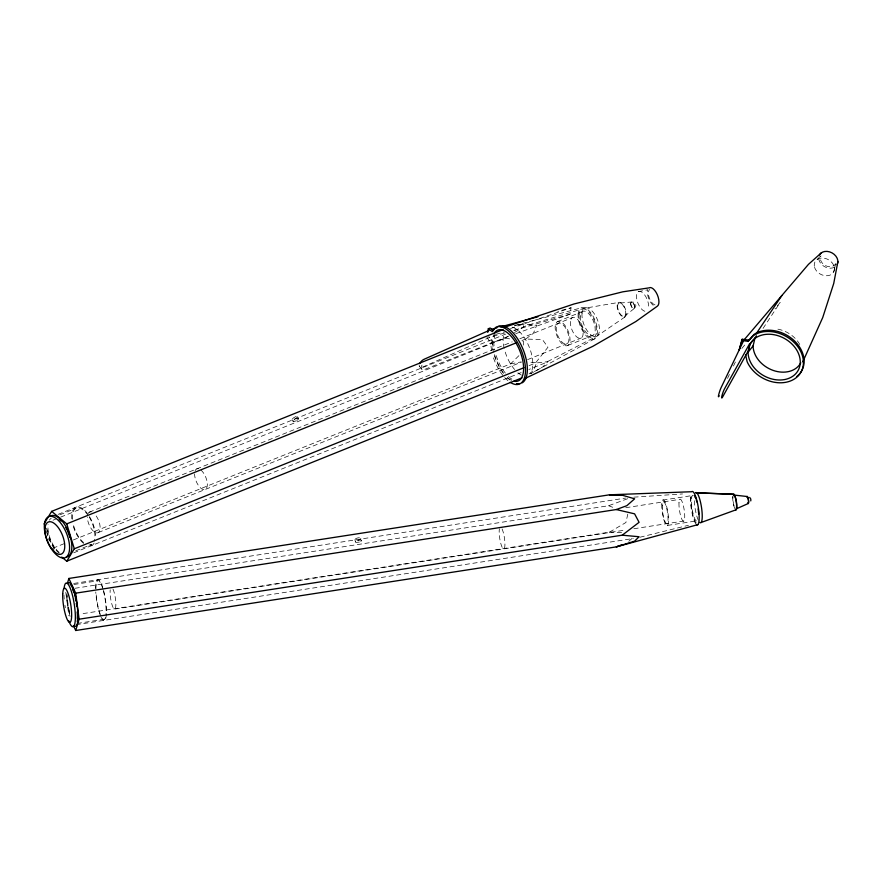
<?xml version="1.0" encoding="UTF-8"?>
<svg xmlns="http://www.w3.org/2000/svg" width="882" height="882" viewBox="0 0 882 882"><rect width="100%" height="100%" fill="white"/><g stroke="black" fill="none" stroke-linecap="round" stroke-linejoin="round"><path stroke-width="0.66" stroke-dasharray="4.41 3.31" d="M523.511 345.116L523.588 341.455L520.964 340.97M493.457 352.127A27.408 12.8 68.1 0 1 492.255 342.58L493.457 335.006M495 333.826L493.777 341.555A27.981 13.076 68.1 0 0 494.725 350.055M504.173 348.28A26.03 12.161 68.1 0 1 503.038 339.206L503.986 333.209M515.761 333.672L570.07 314.179L571.084 307.763L557.81 311.368M627.786 514.162L625.922 522.497L609.473 532.155L81.133 613.894M833.699 271.943L835.662 263.762A8.368 6.505 29.1 0 1 825.254 265.526A8.368 6.505 29.1 0 1 820.933 255.791M834.471 268.767L835.673 263.762M727.507 378.422L730.483 372.215M733.46 366.019L735.842 361.058M763.073 328.391L780.162 302.471L774.947 308.744M529.068 365.633L535.451 363.064L547.965 347.221L542.54 339.735L525.771 338.997L521.946 340.54M741.883 348.445L746.238 343.219M817.184 259.429L820.844 255.736M73.327 539.971L510.667 363.836L519.476 355.104M628.789 541.305L632.692 537.866M624.588 316.263L634.136 308.579M525.771 338.997L533.401 333.297L536.686 325.304L522.563 324.333L514.636 325.778M529.046 373.891L533.401 370.638L536.686 362.645L527.701 362.017M624.919 317.002L596.905 336.174L544.194 363.318L528.858 369.492M60.704 517.095L505.243 338.06L508.682 335.998M514.415 332.558L523.588 327.046L523.39 323.881L514.482 325.712M633.993 308.259C637.84 306.693 635.139 300.564 631.38 302.361M594.611 338.853L530.6 373.703L542.54 367.066L547.965 361.642L535.451 363.064M504.603 332.999L490.205 337.133L422.996 366.945A5.457 2.867 -44.1 0 1 419.237 365.016M58.113 514.36L505.64 334.113M514.581 330.507L527.359 325.37L584.523 308.259L618.469 302.471M59.767 514.856L75.632 508.462M491.539 350.474L490.601 343.021L492.465 342.271L488.826 336.494M53.041 520.182L55.599 519.156M557.325 321.676L582.495 311.533M89.247 512.199L512.177 341.863M519.851 338.765L572.264 317.663M52.931 548.196L66.955 542.54M98.266 532.541L521.207 362.204M527.59 359.624L581.282 338.004M567.854 345.413L593.024 335.27M75.731 550.842L91.596 544.448A19.724 9.217 68.1 0 1 87.935 544.911M73.724 552.805L521.196 372.579M74.981 588.283L608.558 505.739L628.05 498.562M508.01 336.45L425.058 369.238A5.457 2.966 -42 0 1 421.298 368.522A5.457 2.966 -42 0 1 422.93 363.913M510.48 328.523L571.084 307.763M492.255 342.58L503.038 339.206M513.776 330.364L570.07 314.179M495.838 334.344L504.173 332.007M514.647 325.447L580.918 307.961M639.99 537.215L688.434 525.297M638.259 291.633L647.223 289.913M510.667 363.836L521.24 361.907M73.713 583.454L625.68 498.065M73.912 584.501L97.428 580.863M662.768 500.116L692.414 495.53M625.735 507.712L679.813 499.344M115.024 609.021L625.757 530.005M633.871 528.748L683.892 521.019M667.531 525.407L697.177 520.821A13.01 2.745 81.2 0 1 691.995 508.043A13.01 2.745 81.2 0 1 693.506 495.585M77.208 623.442L104.649 619.197M76.095 624.699L633.298 538.494M620.123 303.044L631.898 301.964M633.816 497.161L682.525 493.942M609.473 532.155L621.942 532.452M505.243 338.06L511.792 339.272M608.558 505.739L614.655 507.999M419.336 366.35L422.07 369.382M486.974 337.244L490.601 343.021M297.366 416.624A3.076 0.893 -31.2 0 1 293.629 419.689A3.076 0.893 -31.2 0 1 293.144 418.178A3.076 0.893 -31.2 0 1 297.366 416.624L298.612 418.674M292.052 419.7L293.21 421.607M46.481 531.659L49.271 540.831M360.859 538.604A3.076 1.213 -14.1 0 1 356.163 540.512A3.076 1.213 -14.1 0 1 356.604 538.274A3.076 1.213 -14.1 0 1 360.859 538.604L361.4 540.765M354.884 539.652L355.424 541.802M65.797 592.362L68.873 615.79M492.465 342.271L493.391 349.724M69.601 613.398A20.804 4.399 81.2 0 1 66.9 592.88M695.931 523.985A16.934 3.583 81.2 0 1 691.499 510.204A16.934 3.583 81.2 0 1 690.749 494.163M696.306 522.982A15.292 3.23 81.2 0 1 691.995 510.976A15.292 3.23 81.2 0 1 691.135 495.519M834.152 267.389A10.077 7.839 29.1 0 1 824.064 266.375A10.077 7.839 29.1 0 1 818.705 257.996M777.891 329.162A26.03 20.242 29.1 0 1 800.79 346.538M65.367 607.742A22.116 4.675 81.2 0 1 64.97 605.284M64.221 599.032A22.116 4.675 81.2 0 1 63.956 595.008M69.457 611.755A19.724 4.167 81.2 0 1 67.23 595.659M105.465 617.609A19.724 4.167 81.2 0 1 101.706 617.433M100.239 614.225A19.724 4.167 81.2 0 1 96.028 592.384M95.94 589.033A19.724 4.167 81.2 0 1 102.996 589.363M103.293 590.433A19.724 4.167 81.2 0 1 105.928 615.25M106.358 614.137A20.804 4.399 81.2 0 1 101.044 617.014M100.625 616.066A20.804 4.399 81.2 0 1 95.763 591.965M95.653 588.426A20.804 4.399 81.2 0 1 102.709 587.478M103.734 591.105A20.804 4.399 81.2 0 1 106.424 611.634M70.097 616.441A22.116 4.675 81.2 0 1 66.679 595.901M502.056 528.891A11.146 2.359 81.2 0 1 504.912 545.352A11.146 2.359 81.2 0 1 501.307 545.175A11.146 2.359 81.2 0 1 499.388 528.77M112.984 589.077A11.146 2.359 81.2 0 1 115.851 605.173A11.146 2.359 81.2 0 1 112.477 606.066A11.146 2.359 81.2 0 1 110.195 589.815M734.044 505.871A7.155 1.51 81.2 0 1 733.041 496.07M698.268 520.126A15.292 3.23 81.2 0 1 694.487 495.838M734.75 508.495A7.971 1.687 81.2 0 1 732.854 495.397M59.204 553.279A20.804 9.724 68.1 0 1 55.511 549.387M54.651 548.207A20.804 9.724 68.1 0 1 47.33 527.557M511.869 379.183A27.981 13.076 68.1 0 1 506.224 374.133M505.342 373.075A27.981 13.076 68.1 0 1 495.309 352.579M653.176 305.293A10.077 4.708 68.1 0 1 647.84 289.505M655.006 304.896A8.368 3.914 68.1 0 1 649.185 297.565A8.368 3.914 68.1 0 1 649.78 289.428M644.885 311.28A10.628 4.972 68.1 0 1 636.528 297.477A10.628 4.972 68.1 0 1 643.353 293.386A10.628 4.972 68.1 0 1 648.182 309.306M509.796 379.899A30.727 14.355 68.1 0 1 507.227 377.507M503.06 372.425A30.727 14.355 68.1 0 1 494.185 353.462M507.933 380.649A30.727 14.355 68.1 0 1 503.655 376.349M502.817 375.324A30.727 14.355 68.1 0 1 492.707 355.479M511.604 380.34A27.408 12.8 68.1 0 1 507.933 377.926M503.589 373.45A27.408 12.8 68.1 0 1 493.755 353.373M521.416 375.082A26.03 12.161 68.1 0 1 517.932 372.788M514.614 369.503A26.03 12.161 68.1 0 1 504.46 349.459M512.233 327.178A26.03 12.161 68.1 0 1 529.443 347.574A26.03 12.161 68.1 0 1 530.314 373.593M59.204 552.397A19.724 9.217 68.1 0 1 48.058 524.547M49.425 520.148A19.724 9.217 68.1 0 1 51.222 518.296M83.614 542.562A19.724 9.217 68.1 0 1 73.195 523.985M72.423 519.289A19.724 9.217 68.1 0 1 87.935 515.154M89.258 517.161A19.724 9.217 68.1 0 1 94.043 541.25M83.614 543.444A20.804 9.724 68.1 0 1 72.622 523.853M71.817 518.892A20.804 9.724 68.1 0 1 87.307 513.357M89.556 516.654A20.804 9.724 68.1 0 1 95.521 536.311M94.12 543.136A20.804 9.724 68.1 0 1 88.178 545.914M54.364 548.957A22.116 10.33 68.1 0 1 47.518 533.522M47.231 532.199A22.116 10.33 68.1 0 1 46.658 528.252M200.953 470.095A11.146 5.204 68.1 0 1 207.336 484.472A11.146 5.204 68.1 0 1 200.953 488.297A11.146 5.204 68.1 0 1 194.58 473.921M195.065 470.834A11.146 5.204 68.1 0 1 198.516 468.761M96.193 515.981A11.146 5.204 68.1 0 1 99.92 529.828A11.146 5.204 68.1 0 1 92.919 530.71A11.146 5.204 68.1 0 1 87.373 517.095M87.858 514.008A11.146 5.204 68.1 0 1 91.309 511.946M296.198 420.802L293.486 421.772A3.076 0.728 -29.3 0 1 294.698 420.03A3.076 0.728 -29.3 0 1 298.337 418.509A3.076 0.728 -29.3 0 1 297.124 420.251L296.198 420.802M359.382 542.077L356.096 542.43A3.076 1.036 -13.2 0 1 356.504 540.853A3.076 1.036 -13.2 0 1 360.749 540.126A3.076 1.036 -13.2 0 1 360.319 541.702L359.382 542.077M814.571 267.323A10.628 8.269 29.1 0 0 831.506 274.357A10.628 8.269 29.1 0 0 826.963 258.988A10.628 8.269 29.1 0 0 814.571 267.323M678.986 502.828A11.146 2.359 81.2 0 0 682.955 520.975A11.146 2.359 81.2 0 0 683.605 506.742A11.146 2.359 81.2 0 0 678.986 502.828M661.809 504.184A13.01 2.745 81.2 0 0 666.439 525.352A13.01 2.745 81.2 0 0 667.2 508.749A13.01 2.745 81.2 0 0 661.809 504.184M662.283 505.408A11.146 2.359 81.2 0 0 666.252 523.555A11.146 2.359 81.2 0 0 666.902 509.322A11.146 2.359 81.2 0 0 662.283 505.408M578.162 313.65A16.934 7.916 68.1 0 0 591.469 339.25A16.934 7.916 68.1 0 0 593.663 317.322A16.934 7.916 68.1 0 0 578.162 313.65M579.088 314.598A15.292 7.144 68.1 0 0 591.116 337.718A15.292 7.144 68.1 0 0 593.09 317.906A15.292 7.144 68.1 0 0 579.088 314.598M570.445 321.412A11.146 5.204 68.1 0 0 579.209 338.258A11.146 5.204 68.1 0 0 580.654 323.826A11.146 5.204 68.1 0 0 570.445 321.412M617.632 305.613A7.155 3.341 68.1 0 0 623.265 316.44A7.155 3.341 68.1 0 0 624.191 307.168A7.155 3.341 68.1 0 0 617.632 305.613M630.652 303.254A3.583 1.676 68.1 0 0 633.474 308.656A3.583 1.676 68.1 0 0 633.938 304.025A3.583 1.676 68.1 0 0 630.652 303.254M555.208 326.053A13.01 6.075 68.1 0 0 565.439 345.722A13.01 6.075 68.1 0 0 567.126 328.865A13.01 6.075 68.1 0 0 555.208 326.053M580.378 315.91A13.01 6.075 68.1 0 0 590.609 335.579A13.01 6.075 68.1 0 0 592.296 318.722A13.01 6.075 68.1 0 0 580.378 315.91M556.266 327.123A11.146 5.204 68.1 0 0 565.031 343.98A11.146 5.204 68.1 0 0 566.476 329.537A11.146 5.204 68.1 0 0 556.266 327.123M582.032 313.408A15.292 7.144 68.1 0 0 594.06 336.527A15.292 7.144 68.1 0 0 596.045 316.715A15.292 7.144 68.1 0 0 582.032 313.408M617.179 305.15A7.971 3.726 68.1 0 0 623.442 317.189A7.971 3.726 68.1 0 0 624.467 306.87A7.971 3.726 68.1 0 0 617.179 305.15M630.851 303.452A3.23 1.51 68.1 0 0 633.397 308.336A3.23 1.51 68.1 0 0 633.816 304.147A3.23 1.51 68.1 0 0 630.851 303.452"/><path stroke-width="1.32" d="M487.735 332.382L488.308 328.743L490.16 327.994L493.181 330.188M837.9 261.557L833.722 283.486L822.708 317.608L802.796 361.818M750.791 500.91L750.803 499.069L749.689 497.437M742.192 339.261L739.27 349.691L742.192 339.261L748.895 340.088L754.176 334.3A30.727 23.891 29.1 0 1 794.969 341.378A30.727 23.891 29.1 0 1 796.655 376.658M749.954 343.771L748.212 350.937L722.601 396.999A5.457 0.717 -70.4 0 1 721.939 395.82A5.457 0.717 -70.4 0 1 724.629 388.631L749.59 343.748M750.064 344.09A27.408 21.3 29.1 0 1 792.62 344.719A27.408 21.3 29.1 0 1 784.153 379.646A27.408 21.3 29.1 0 1 748.079 352.282L750.064 344.09L754.992 338.049A26.03 20.242 29.1 0 1 756.414 335.833M748.079 352.282L753.107 345.832L754.992 338.049M67.352 583.476L68.873 578.449L609.473 494.813L691.697 491.726A16.934 3.583 81.2 0 1 698.434 508.352A16.934 3.583 81.2 0 1 696.471 524.57M697.894 524.636L616.309 546.873L75.709 630.509L79.126 619.197L75.709 593.167L68.873 578.449M743.328 341.29L721.2 387.418A5.457 0.562 -71.8 0 0 718.709 394.673A5.457 0.562 -71.8 0 0 719.172 395.786M741.497 340.507L748.201 341.334L748.895 340.088M44.1 523.787L51.652 511.373L503.016 329.581M61.718 557.038L66.756 561.206L74.309 548.791L523.952 367.695M756.26 333.605L781.849 295.525L808.474 264.335L821.517 252.704M743.912 340.077L781.849 295.525M748.201 341.334L753.482 335.546A30.727 23.891 29.1 0 1 797.383 346.152A30.727 23.891 29.1 0 1 788.795 381.564A30.727 23.891 29.1 0 1 747.131 361.708L745.588 354.74M79.126 619.197L622.229 535.187L639.086 522.32L634.588 513.831L616.309 509.542L75.709 593.167M524.823 378.576L592.759 346.361L635.911 321.5L657.255 306.252A10.077 4.708 68.1 0 0 657.255 294.621A10.077 4.708 68.1 0 0 649.097 287.863L622.747 291.832L573.962 303.992L503.677 327.542M748.355 503.468L736.062 508.947A7.155 1.51 81.2 0 0 736.062 500.689A7.155 1.51 81.2 0 0 733.449 495.045M488.937 330.507L424.209 359.217A5.457 2.867 -44.1 0 0 419.81 363.384M51.652 511.373L66.756 523.875L516.852 342.591M66.756 561.206L521.946 377.871M616.309 509.542L626.837 505.684L634.643 498.815L621.942 495.122L609.473 494.813L621.81 495.078M622.163 544.734L616.309 546.873L634.588 541.162L639.086 536.741L622.229 535.187M701.069 522.508L736.216 509.741M491.428 329.405L496.731 327.961M500.722 326.88L537.888 316.781M696.758 492.84L733.967 494.284M734.044 495.067L747.352 496.533M488.308 328.743L492.332 331.665L495.508 327.52A30.727 14.355 68.1 0 1 523.71 357.519A30.727 14.355 68.1 0 1 510.215 382.325M51.652 548.703L53.67 550.368M73.426 625.603L75.709 630.509M66.756 523.875L74.309 548.791M70.229 584.347A20.804 4.399 81.2 0 1 72.291 587.489M72.71 588.437A20.804 4.399 81.2 0 1 74.353 593.222M74.661 594.358A20.804 4.399 81.2 0 1 76.095 600.675M76.558 603.321A20.804 4.399 81.2 0 1 76.954 606.044M77.495 611.27A20.804 4.399 81.2 0 1 77.263 621.7M694.796 495.684A15.292 3.23 81.2 0 1 695.942 498.716M696.306 499.907A15.292 3.23 81.2 0 1 696.857 501.979M698.169 508.936A15.292 3.23 81.2 0 1 698.676 514.107M819.433 254.986A10.077 7.839 29.1 0 1 831.98 252.858A10.077 7.839 29.1 0 1 837.172 264.567M800.79 362.8A26.03 20.242 29.1 0 1 773.062 370.374A26.03 20.242 29.1 0 1 753.107 345.832M64.066 588.68A22.116 4.675 81.2 0 1 70.825 589.793A22.116 4.675 81.2 0 1 75.268 620.3A22.116 4.675 81.2 0 1 68.741 620.796M72.688 589.275A19.724 4.167 81.2 0 1 73.868 592.572M75.4 598.415A19.724 4.167 81.2 0 1 75.896 600.863M76.337 603.387A19.724 4.167 81.2 0 1 76.712 605.967M77.296 612.13A19.724 4.167 81.2 0 1 77.296 618.414M68.245 582.991A22.116 4.675 81.2 0 1 77.043 604.699A22.116 4.675 81.2 0 1 74.485 625.878M746.845 497.029A3.583 0.761 81.2 0 1 747.947 497.691A3.583 0.761 81.2 0 1 748.62 502.354A3.583 0.761 81.2 0 1 747.704 502.916M699.779 522.442A15.292 3.23 81.2 0 0 701.565 507.789A15.292 3.23 81.2 0 0 695.468 492.773L733.295 494.251A7.971 1.687 81.2 0 1 736.47 502.078A7.971 1.687 81.2 0 1 735.544 509.708M747.109 496.853A3.23 0.684 81.2 0 1 748.289 499.399A3.23 0.684 81.2 0 1 748.289 503.137M59.204 519.3A20.804 9.724 68.1 0 1 61.056 521.042M65.819 527.634A20.804 9.724 68.1 0 1 67.065 530.027M67.616 531.24A20.804 9.724 68.1 0 1 69.887 537.623M518.969 383.802A30.727 14.355 68.1 0 1 516.521 383.56M497.36 326.781A30.727 14.355 68.1 0 1 522.221 347.354A30.727 14.355 68.1 0 1 522.221 382.843M493.964 333.848A27.408 12.8 68.1 0 1 519.443 349.878A27.408 12.8 68.1 0 1 513.941 381.189M50.263 516.113A22.116 10.33 68.1 0 1 68.983 532.926A22.116 10.33 68.1 0 1 66.238 557.115M62.732 593.851A17.309 3.66 81.2 0 0 68.884 622.019A17.309 3.66 81.2 0 0 69.898 599.936A17.309 3.66 81.2 0 0 62.732 593.851M45.037 528.064A17.309 8.092 68.1 0 0 58.653 554.238A17.309 8.092 68.1 0 0 60.891 531.813A17.309 8.092 68.1 0 0 45.037 528.064M44.409 524.459A22.116 10.33 68.1 0 0 61.795 557.887A22.116 10.33 68.1 0 0 64.651 529.244A22.116 10.33 68.1 0 0 44.409 524.459"/></g></svg>
